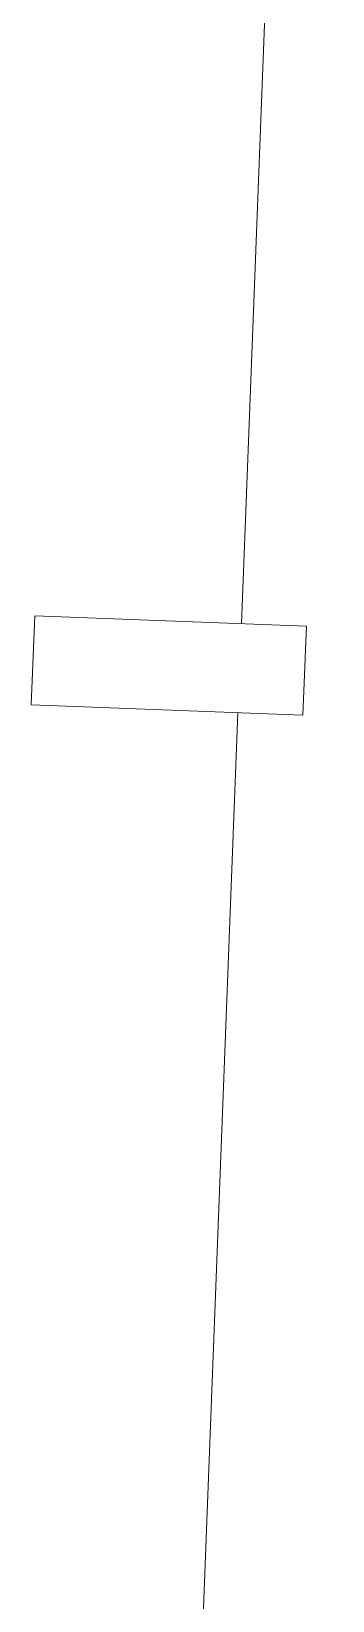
# Model space of a CAD drawing. Header units: millimetres. Extents: x 32078 to 83548, y -4690 to 56252.
# Drawn here: x 81533 to 81699, y 2852 to 3715 of the extents above; entities that cross this region are included whole.
import ezdxf

# ---------------------------------------------------------------- set-up
doc = ezdxf.new("R2010")
doc.units = ezdxf.units.MM
doc.header["$MEASUREMENT"] = 0
doc.layers.add('WALL-GLAZ', color=140, linetype='Continuous', lineweight=13)

msp = doc.modelspace()

# ---------------------------------------------------------------- linework, layer by layer
at = {"layer": 'WALL-GLAZ', "lineweight": 0}
for p, q in [((81698.87122006253, 4689.189181188865), (81648.63906668889, 3389.140825083532)), ((81646.7383232949, 3340.196163758968), (81596.50616992125, 2040.147807653635))]:
    msp.add_line(p, q, dxfattribs=at)
at = {"layer": 'WALL-GLAZ', "lineweight": 0, "flags": 128}
msp.add_lwpolyline([(81684.41724116243, 3387.757872185645), (81682.52573312707, 3338.813131142597), (81532.95634063733, 3344.593358021059), (81534.8478486727, 3393.53809906415), (81684.41724116243, 3387.757872185645)], close=True, dxfattribs=at)

doc.saveas('drawing.dxf')
